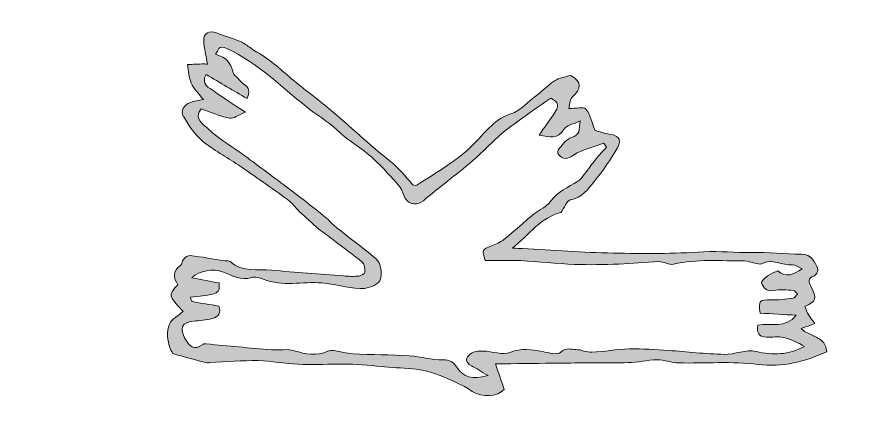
# Model space of a CAD drawing. Header units: inches. Extents: x 2.8 to 15.2, y 2.3 to 21.7.
# Drawn here: x 6.453 to 10.128, y 3.847 to 5.551 of the extents above; entities that cross this region are included whole.
import ezdxf

# ---------------------------------------------------------------- set-up
doc = ezdxf.new("R2010")
doc.units = ezdxf.units.IN
doc.header["$MEASUREMENT"] = 0
doc.layers.add('Layer 1', color=7, linetype='Continuous')

# ---------------------------------------------------------------- blocks, each defined once
blk = doc.blocks.new('block 2')
at = {"layer": 'Layer 1', "lineweight": 0}
blk.add_open_spline([(2.7778, 21.7431), (6.9259, 21.7431), (11.0741, 21.7431), (15.2222, 21.7431), (15.2222, 15.2477), (15.2222, 8.7523), (15.2222, 2.2569), (11.0741, 2.2569), (6.9259, 2.2569), (2.7778, 2.2569), (2.7778, 8.7523), (2.7778, 15.2477), (2.7778, 21.7431)], degree=3, knots=[0, 0, 0, 0, 1, 1, 1, 2, 2, 2, 3, 3, 3, 4, 4, 4, 4], dxfattribs=at)
blk = doc.blocks.new('block 7')
at = {"layer": 'Layer 1', "lineweight": 0}
blk.add_open_spline([(7.271, 5.1874), (7.2492, 5.1828), (7.2312, 5.1814), (7.215, 5.1751), (7.1858, 5.1638), (7.1677, 5.1399), (7.1848, 5.1112), (7.2077, 5.073), (7.2337, 5.0337), (7.2674, 5.0057), (7.3152, 4.9658), (7.3718, 4.9367), (7.4235, 4.9014), (7.4963, 4.8516), (7.5686, 4.801), (7.64, 4.7492), (7.6588, 4.7354), (7.6727, 4.715), (7.6899, 4.6987), (7.7179, 4.6721), (7.7468, 4.6465), (7.7754, 4.6205), (7.7998, 4.6036), (7.8223, 4.5859), (7.845, 4.5685), (7.8862, 4.5372), (7.9288, 4.5074), (7.9681, 4.4738), (7.9776, 4.4656), (7.9799, 4.4451), (7.9791, 4.4305), (7.9788, 4.4242), (7.9628, 4.4145), (7.9532, 4.4137), (7.9302, 4.4115), (7.9067, 4.4126), (7.8836, 4.4143), (7.7791, 4.4223), (7.6746, 4.4297), (7.5703, 4.4399), (7.5088, 4.4459), (7.442, 4.4285), (7.3888, 4.4776), (7.384, 4.482), (7.3728, 4.4792), (7.3647, 4.4805), (7.314, 4.4885), (7.2634, 4.4978), (7.2125, 4.5039), (7.2034, 4.505), (7.191, 4.495), (7.1833, 4.487), (7.1769, 4.4803), (7.1779, 4.4654), (7.171, 4.4606), (7.1353, 4.4354), (7.1394, 4.4057), (7.1594, 4.375), (7.1152, 4.3301), (7.1152, 4.3301), (7.1822, 4.2585), (7.1616, 4.2404), (7.1322, 4.2261), (7.1223, 4.2033), (7.108, 4.1705), (7.1126, 4.1317), (7.1256, 4.0965), (7.1289, 4.0878), (7.1341, 4.0753), (7.1411, 4.0731), (7.1892, 4.0584), (7.238, 4.0458), (7.2868, 4.033), (7.2905, 4.032), (7.2952, 4.0351), (7.2995, 4.0353), (7.3702, 4.0382), (7.4409, 4.0442), (7.5116, 4.0429), (7.5697, 4.0419), (7.6276, 4.029), (7.6858, 4.0271), (7.8011, 4.0234), (7.918, 4.0347), (8.0314, 4.019), (8.1219, 4.0065), (8.2155, 4.0172), (8.3049, 3.9792), (8.3548, 3.958), (8.4043, 3.9378), (8.4495, 3.9084), (8.4926, 3.8804), (8.5591, 3.8834), (8.5895, 3.9167), (8.5767, 3.9543), (8.564, 3.9914), (8.5511, 4.0294), (8.575, 4.0294), (8.5968, 4.0292), (8.6185, 4.0295), (8.7007, 4.0304), (8.7829, 4.0318), (8.8651, 4.0325), (8.9541, 4.0332), (9.0431, 4.0318), (9.132, 4.0342), (9.1747, 4.0353), (9.2172, 4.0461), (9.2598, 4.0466), (9.2908, 4.0469), (9.3217, 4.0336), (9.3528, 4.033), (9.4694, 4.0304), (9.5874, 4.0412), (9.7022, 4.0266), (9.8112, 4.0127), (9.9055, 4.0389), (10.0036, 4.0815), (10.0006, 4.1505), (9.9287, 4.1459), (9.8908, 4.1832), (9.9135, 4.1916), (9.9314, 4.1982), (9.9507, 4.2054), (9.9402, 4.2198), (9.9311, 4.2304), (9.9243, 4.2423), (9.9173, 4.2544), (9.9126, 4.2677), (9.907, 4.2804), (9.9585, 4.3044), (9.9607, 4.3137), (9.9329, 4.3695), (9.9242, 4.3868), (9.9181, 4.405), (9.9469, 4.414), (9.9553, 4.4167), (9.9667, 4.4359), (9.9642, 4.4427), (9.9517, 4.4759), (9.9377, 4.5086), (9.8922, 4.5095), (9.8193, 4.5109), (9.7464, 4.5185), (9.6736, 4.517), (9.6036, 4.5155), (9.5343, 4.5241), (9.4637, 4.5197), (9.332, 4.5115), (9.1996, 4.5117), (9.0676, 4.5145), (8.9347, 4.5172), (8.8019, 4.5273), (8.6691, 4.5341), (8.6568, 4.5347), (8.6446, 4.5352), (8.626, 4.536), (8.6993, 4.5953), (8.7508, 4.6726), (8.8383, 4.6921), (8.8527, 4.7127), (8.8631, 4.7443), (8.8793, 4.7476), (8.9301, 4.7579), (8.9572, 4.795), (8.9851, 4.8292), (9.0226, 4.8753), (9.0561, 4.9253), (9.086, 4.9766), (9.0996, 4.9999), (9.0995, 5.0286), (9.0586, 5.0345), (9.0305, 5.0385), (9.0033, 5.048), (8.9881, 5.0519), (8.9737, 5.0879), (8.967, 5.1223), (8.9474, 5.146), (8.9381, 5.1572), (8.9041, 5.148), (8.8727, 5.148), (8.876, 5.1603), (8.8751, 5.1863), (8.8875, 5.1974), (8.9288, 5.2346), (8.9319, 5.2647), (8.88, 5.2938), (8.858, 5.2865), (8.8308, 5.2829), (8.8102, 5.2693), (8.7755, 5.2463), (8.7454, 5.2164), (8.7124, 5.1905), (8.6833, 5.1677), (8.6559, 5.1366), (8.6225, 5.1266), (8.5509, 5.1054), (8.5091, 5.0471), (8.4638, 5.0002), (8.3877, 4.9216), (8.2959, 4.87), (8.2066, 4.8126), (8.2019, 4.8095), (8.1882, 4.8127), (8.1843, 4.8175), (8.1562, 4.8528), (8.1285, 4.8866), (8.0917, 4.9156), (7.9993, 4.9887), (7.9132, 5.0697), (7.8233, 5.146), (7.7698, 5.1912), (7.713, 5.2325), (7.6592, 5.2774), (7.6061, 5.3217), (7.5564, 5.3703), (7.4941, 5.4023), (7.4878, 5.4054), (7.4829, 5.411), (7.477, 5.4149), (7.4625, 5.4243), (7.4487, 5.4358), (7.4329, 5.4422), (7.3986, 5.456), (7.363, 5.4663), (7.3284, 5.4796), (7.2976, 5.4915), (7.2711, 5.4785), (7.2726, 5.4464), (7.2743, 5.4119), (7.2831, 5.3777), (7.2888, 5.3428), (7.2869, 5.3429), (7.2797, 5.3439), (7.2725, 5.3438), (7.2488, 5.3432), (7.2252, 5.3422), (7.2016, 5.3413), (7.2064, 5.3139), (7.2065, 5.2843), (7.2175, 5.2595), (7.2286, 5.2344), (7.2505, 5.214), (7.271, 5.1874)], degree=3, knots=[0, 0, 0, 0, 1, 1, 1, 2, 2, 2, 3, 3, 3, 4, 4, 4, 5, 5, 5, 6, 6, 6, 7, 7, 7, 8, 8, 8, 9, 9, 9, 10, 10, 10, 11, 11, 11, 12, 12, 12, 13, 13, 13, 14, 14, 14, 15, 15, 15, 16, 16, 16, 17, 17, 17, 18, 18, 18, 19, 19, 19, 20, 20, 20, 21, 21, 21, 22, 22, 22, 23, 23, 23, 24, 24, 24, 25, 25, 25, 26, 26, 26, 27, 27, 27, 28, 28, 28, 29, 29, 29, 30, 30, 30, 31, 31, 31, 32, 32, 32, 33, 33, 33, 34, 34, 34, 35, 35, 35, 36, 36, 36, 37, 37, 37, 38, 38, 38, 39, 39, 39, 40, 40, 40, 41, 41, 41, 42, 42, 42, 43, 43, 43, 44, 44, 44, 45, 45, 45, 46, 46, 46, 47, 47, 47, 48, 48, 48, 49, 49, 49, 50, 50, 50, 51, 51, 51, 52, 52, 52, 53, 53, 53, 54, 54, 54, 55, 55, 55, 56, 56, 56, 57, 57, 57, 58, 58, 58, 59, 59, 59, 60, 60, 60, 61, 61, 61, 62, 62, 62, 63, 63, 63, 64, 64, 64, 65, 65, 65, 66, 66, 66, 67, 67, 67, 68, 68, 68, 69, 69, 69, 70, 70, 70, 71, 71, 71, 72, 72, 72, 73, 73, 73, 74, 74, 74, 75, 75, 75, 76, 76, 76, 77, 77, 77, 78, 78, 78, 79, 79, 79, 80, 80, 80, 81, 81, 81, 81], dxfattribs=at)
blk = doc.blocks.new('block 48')
at = {"layer": 'Layer 1', "lineweight": 0}
blk.add_open_spline([(7.271, 5.1874), (7.2505, 5.214), (7.2286, 5.2344), (7.2175, 5.2595), (7.2065, 5.2843), (7.2064, 5.3139), (7.2016, 5.3413), (7.2252, 5.3422), (7.2488, 5.3432), (7.2725, 5.3438), (7.2797, 5.3439), (7.2869, 5.3429), (7.2888, 5.3428), (7.2831, 5.3777), (7.2743, 5.4119), (7.2726, 5.4464), (7.2711, 5.4785), (7.2976, 5.4915), (7.3284, 5.4796), (7.363, 5.4663), (7.3986, 5.456), (7.4329, 5.4422), (7.4487, 5.4358), (7.4625, 5.4243), (7.477, 5.4149), (7.4829, 5.411), (7.4878, 5.4054), (7.4941, 5.4023), (7.5564, 5.3703), (7.6061, 5.3217), (7.6592, 5.2774), (7.713, 5.2325), (7.7698, 5.1912), (7.8233, 5.146), (7.9132, 5.0697), (7.9993, 4.9887), (8.0917, 4.9156), (8.1285, 4.8866), (8.1562, 4.8528), (8.1843, 4.8175), (8.1882, 4.8127), (8.2019, 4.8095), (8.2066, 4.8126), (8.2959, 4.87), (8.3877, 4.9216), (8.4638, 5.0002), (8.5091, 5.0471), (8.5509, 5.1054), (8.6225, 5.1266), (8.6559, 5.1366), (8.6833, 5.1677), (8.7124, 5.1905), (8.7454, 5.2164), (8.7755, 5.2463), (8.8102, 5.2693), (8.8308, 5.2829), (8.858, 5.2865), (8.88, 5.2938), (8.9319, 5.2647), (8.9288, 5.2346), (8.8875, 5.1974), (8.8751, 5.1863), (8.876, 5.1603), (8.8727, 5.148), (8.9041, 5.148), (8.9381, 5.1572), (8.9474, 5.146), (8.967, 5.1223), (8.9737, 5.0879), (8.9881, 5.0519), (9.0033, 5.048), (9.0305, 5.0385), (9.0586, 5.0345), (9.0995, 5.0286), (9.0996, 4.9999), (9.086, 4.9766), (9.0561, 4.9253), (9.0226, 4.8753), (8.9851, 4.8292), (8.9572, 4.795), (8.9301, 4.7579), (8.8793, 4.7476), (8.8631, 4.7443), (8.8527, 4.7127), (8.8383, 4.6921), (8.7508, 4.6726), (8.6993, 4.5953), (8.626, 4.536), (8.6446, 4.5352), (8.6568, 4.5347), (8.6691, 4.5341), (8.8019, 4.5273), (8.9347, 4.5172), (9.0676, 4.5145), (9.1996, 4.5117), (9.332, 4.5115), (9.4637, 4.5197), (9.5343, 4.5241), (9.6036, 4.5155), (9.6736, 4.517), (9.7464, 4.5185), (9.8193, 4.5109), (9.8922, 4.5095), (9.9377, 4.5086), (9.9517, 4.4759), (9.9642, 4.4427), (9.9667, 4.4359), (9.9553, 4.4167), (9.9469, 4.414), (9.9181, 4.405), (9.9242, 4.3868), (9.9329, 4.3695), (9.9607, 4.3137), (9.9585, 4.3044), (9.907, 4.2804), (9.9126, 4.2677), (9.9173, 4.2544), (9.9243, 4.2423), (9.9311, 4.2304), (9.9402, 4.2198), (9.9507, 4.2054), (9.9314, 4.1982), (9.9135, 4.1916), (9.8908, 4.1832), (9.9287, 4.1459), (10.0006, 4.1505), (10.0036, 4.0815), (9.9055, 4.0389), (9.8112, 4.0127), (9.7022, 4.0266), (9.5874, 4.0412), (9.4694, 4.0304), (9.3528, 4.033), (9.3217, 4.0336), (9.2908, 4.0469), (9.2598, 4.0466), (9.2172, 4.0461), (9.1747, 4.0353), (9.132, 4.0342), (9.0431, 4.0318), (8.9541, 4.0332), (8.8651, 4.0325), (8.7829, 4.0318), (8.7007, 4.0304), (8.6185, 4.0295), (8.5968, 4.0292), (8.575, 4.0294), (8.5511, 4.0294), (8.564, 3.9914), (8.5767, 3.9543), (8.5895, 3.9167), (8.5591, 3.8834), (8.4926, 3.8804), (8.4495, 3.9084), (8.4043, 3.9378), (8.3548, 3.958), (8.3049, 3.9792), (8.2155, 4.0172), (8.1219, 4.0065), (8.0314, 4.019), (7.918, 4.0347), (7.8011, 4.0234), (7.6858, 4.0271), (7.6276, 4.029), (7.5697, 4.0419), (7.5116, 4.0429), (7.4409, 4.0442), (7.3702, 4.0382), (7.2995, 4.0353), (7.2952, 4.0351), (7.2905, 4.032), (7.2868, 4.033), (7.238, 4.0458), (7.1892, 4.0584), (7.1411, 4.0731), (7.1341, 4.0753), (7.1289, 4.0878), (7.1256, 4.0965), (7.1126, 4.1317), (7.108, 4.1705), (7.1223, 4.2033), (7.1322, 4.2261), (7.1616, 4.2404), (7.1822, 4.2585), (7.1152, 4.3301), (7.1152, 4.3301), (7.1594, 4.375), (7.1394, 4.4057), (7.1353, 4.4354), (7.171, 4.4606), (7.1779, 4.4654), (7.1769, 4.4803), (7.1833, 4.487), (7.191, 4.495), (7.2034, 4.505), (7.2125, 4.5039), (7.2634, 4.4978), (7.314, 4.4885), (7.3647, 4.4805), (7.3728, 4.4792), (7.384, 4.482), (7.3888, 4.4776), (7.442, 4.4285), (7.5088, 4.4459), (7.5703, 4.4399), (7.6746, 4.4297), (7.7791, 4.4223), (7.8836, 4.4143), (7.9067, 4.4126), (7.9302, 4.4115), (7.9532, 4.4137), (7.9628, 4.4145), (7.9788, 4.4242), (7.9791, 4.4305), (7.9799, 4.4451), (7.9776, 4.4656), (7.9681, 4.4738), (7.9288, 4.5074), (7.8862, 4.5372), (7.845, 4.5685), (7.8223, 4.5859), (7.7998, 4.6036), (7.7754, 4.6205), (7.7468, 4.6465), (7.7179, 4.6721), (7.6899, 4.6987), (7.6727, 4.715), (7.6588, 4.7354), (7.64, 4.7492), (7.5686, 4.801), (7.4963, 4.8516), (7.4235, 4.9014), (7.3718, 4.9367), (7.3152, 4.9658), (7.2674, 5.0057), (7.2337, 5.0337), (7.2077, 5.073), (7.1848, 5.1112), (7.1677, 5.1399), (7.1858, 5.1638), (7.215, 5.1751), (7.2312, 5.1814), (7.2492, 5.1828), (7.271, 5.1874)], degree=3, knots=[0, 0, 0, 0, 1, 1, 1, 2, 2, 2, 3, 3, 3, 4, 4, 4, 5, 5, 5, 6, 6, 6, 7, 7, 7, 8, 8, 8, 9, 9, 9, 10, 10, 10, 11, 11, 11, 12, 12, 12, 13, 13, 13, 14, 14, 14, 15, 15, 15, 16, 16, 16, 17, 17, 17, 18, 18, 18, 19, 19, 19, 20, 20, 20, 21, 21, 21, 22, 22, 22, 23, 23, 23, 24, 24, 24, 25, 25, 25, 26, 26, 26, 27, 27, 27, 28, 28, 28, 29, 29, 29, 30, 30, 30, 31, 31, 31, 32, 32, 32, 33, 33, 33, 34, 34, 34, 35, 35, 35, 36, 36, 36, 37, 37, 37, 38, 38, 38, 39, 39, 39, 40, 40, 40, 41, 41, 41, 42, 42, 42, 43, 43, 43, 44, 44, 44, 45, 45, 45, 46, 46, 46, 47, 47, 47, 48, 48, 48, 49, 49, 49, 50, 50, 50, 51, 51, 51, 52, 52, 52, 53, 53, 53, 54, 54, 54, 55, 55, 55, 56, 56, 56, 57, 57, 57, 58, 58, 58, 59, 59, 59, 60, 60, 60, 61, 61, 61, 62, 62, 62, 63, 63, 63, 64, 64, 64, 65, 65, 65, 66, 66, 66, 67, 67, 67, 68, 68, 68, 69, 69, 69, 70, 70, 70, 71, 71, 71, 72, 72, 72, 73, 73, 73, 74, 74, 74, 75, 75, 75, 76, 76, 76, 77, 77, 77, 78, 78, 78, 79, 79, 79, 80, 80, 80, 81, 81, 81, 81], dxfattribs=at)
blk = doc.blocks.new('block 49')
at = {"layer": 'Layer 1', "lineweight": 0}
blk.add_open_spline([(7.261, 5.1463), (7.2257, 5.1011), (7.2751, 5.0769), (7.2918, 5.0598), (7.3319, 5.0188), (7.3845, 4.9899), (7.4318, 4.9559), (7.4542, 4.9398), (7.4762, 4.9232), (7.4983, 4.9068), (7.5649, 4.857), (7.6318, 4.8077), (7.698, 4.7573), (7.7366, 4.7279), (7.7743, 4.6972), (7.8119, 4.6664), (7.8238, 4.6567), (7.8329, 4.6435), (7.8449, 4.634), (7.9054, 4.5859), (7.9673, 4.5396), (8.027, 4.4906), (8.0514, 4.4706), (8.0604, 4.4033), (8.0371, 4.384), (8.0166, 4.3671), (7.983, 4.3573), (7.9561, 4.359), (7.9003, 4.3624), (7.8454, 4.3792), (7.7896, 4.3838), (7.7044, 4.3908), (7.6173, 4.3659), (7.5334, 4.4006), (7.5181, 4.4069), (7.4978, 4.4117), (7.4829, 4.407), (7.4343, 4.3917), (7.3959, 4.4173), (7.3549, 4.4329), (7.3185, 4.4468), (7.2497, 4.438), (7.2207, 4.4067), (7.2643, 4.3982), (7.3021, 4.3908), (7.3397, 4.3835), (7.3434, 4.3361), (7.3434, 4.3361), (7.2148, 4.3207), (7.2173, 4.3138), (7.2186, 4.3025), (7.222, 4.3019), (7.2603, 4.2944), (7.2989, 4.2886), (7.338, 4.2823), (7.3523, 4.2523), (7.3358, 4.2347), (7.3098, 4.2276), (7.2832, 4.2203), (7.2549, 4.2189), (7.2271, 4.2162), (7.1774, 4.2114), (7.1654, 4.1857), (7.1887, 4.1433), (7.209, 4.1065), (7.2287, 4.0826), (7.2707, 4.1157), (7.2734, 4.1179), (7.2792, 4.1165), (7.2836, 4.1161), (7.3789, 4.1076), (7.4742, 4.0983), (7.5696, 4.0905), (7.6028, 4.0878), (7.6385, 4.0961), (7.6691, 4.0865), (7.7195, 4.0708), (7.7671, 4.0617), (7.817, 4.0838), (7.8243, 4.087), (7.8335, 4.0888), (7.8413, 4.0876), (7.8697, 4.0834), (7.8977, 4.0746), (7.9261, 4.0731), (8.0089, 4.0689), (8.0919, 4.0691), (8.1746, 4.064), (8.2234, 4.061), (8.2719, 4.0459), (8.3205, 4.0465), (8.3518, 4.0469), (8.3665, 4.0381), (8.3824, 4.0139), (8.4126, 3.9682), (8.4465, 3.9586), (8.5187, 3.9771), (8.4882, 3.9955), (8.4678, 4.0097), (8.4457, 4.0206), (8.4153, 4.0355), (8.4221, 4.058), (8.4398, 4.0717), (8.454, 4.0828), (8.4779, 4.0854), (8.4974, 4.0851), (8.5372, 4.0844), (8.5824, 4.0657), (8.6153, 4.0791), (8.6655, 4.0997), (8.709, 4.0916), (8.7566, 4.0828), (8.784, 4.0777), (8.8247, 4.0663), (8.8379, 4.0794), (8.8617, 4.1032), (8.8833, 4.0912), (8.9046, 4.0915), (8.9274, 4.0919), (8.9505, 4.0784), (8.9731, 4.0795), (9.0281, 4.0822), (9.0828, 4.0931), (9.1377, 4.0945), (9.1948, 4.096), (9.252, 4.0912), (9.3091, 4.0875), (9.3906, 4.0821), (9.472, 4.0721), (9.5536, 4.0703), (9.6002, 4.0693), (9.6501, 4.0935), (9.6932, 4.0835), (9.7676, 4.0663), (9.8353, 4.0671), (9.9059, 4.1051), (9.8767, 4.1223), (9.8462, 4.1368), (9.814, 4.1442), (9.7902, 4.1496), (9.7643, 4.1451), (9.7394, 4.146), (9.7042, 4.1473), (9.6956, 4.1677), (9.7012, 4.1988), (9.7592, 4.2074), (9.8226, 4.1834), (9.8693, 4.242), (9.8163, 4.2451), (9.7634, 4.2482), (9.7111, 4.2512), (9.7045, 4.3086), (9.7075, 4.3103), (9.7593, 4.3091), (9.7913, 4.3083), (9.8236, 4.3123), (9.8555, 4.3166), (9.8628, 4.3176), (9.8688, 4.3284), (9.8754, 4.3347), (9.8694, 4.3404), (9.8637, 4.3508), (9.8575, 4.3512), (9.828, 4.3529), (9.7975, 4.356), (9.7689, 4.3507), (9.7375, 4.3448), (9.7246, 4.3632), (9.7177, 4.3842), (9.7153, 4.3913), (9.735, 4.408), (9.7471, 4.4168), (9.7593, 4.4256), (9.7746, 4.4301), (9.7891, 4.4367), (9.8244, 4.4043), (9.8573, 4.4213), (9.8951, 4.4453), (9.8788, 4.4529), (9.8656, 4.4648), (9.8543, 4.4633), (9.8082, 4.4572), (9.7638, 4.4949), (9.7169, 4.467), (9.7102, 4.463), (9.6973, 4.4689), (9.6874, 4.4709), (9.6725, 4.4738), (9.6577, 4.4799), (9.6429, 4.48), (9.539, 4.4802), (9.435, 4.4894), (9.3318, 4.4656), (9.3119, 4.4609), (9.2878, 4.4778), (9.2659, 4.4773), (9.2077, 4.4757), (9.1497, 4.4686), (9.0915, 4.4665), (9.0268, 4.4641), (8.962, 4.4624), (8.8974, 4.465), (8.8188, 4.4681), (8.7404, 4.4775), (8.6618, 4.4814), (8.6097, 4.484), (8.5573, 4.4819), (8.5059, 4.4819), (8.4921, 4.5299), (8.4924, 4.5292), (8.5335, 4.5461), (8.553, 4.5541), (8.5737, 4.562), (8.5898, 4.575), (8.6348, 4.6113), (8.6771, 4.6509), (8.7217, 4.6878), (8.7439, 4.7062), (8.7753, 4.7169), (8.7909, 4.7392), (8.8223, 4.7842), (8.8692, 4.8034), (8.9128, 4.8295), (8.924, 4.8363), (8.9322, 4.8486), (8.9405, 4.8593), (8.9581, 4.8818), (8.9742, 4.9055), (8.9922, 4.9277), (9.0065, 4.9454), (9.0226, 4.9616), (9.0379, 4.9784), (9.0341, 4.9843), (9.0303, 4.9902), (9.0264, 4.9961), (8.9922, 4.9844), (8.9576, 4.9739), (8.9241, 4.9605), (8.9042, 4.9525), (8.8871, 4.9369), (8.867, 4.9302), (8.8455, 4.9231), (8.8154, 4.9506), (8.826, 4.9654), (8.8418, 4.9874), (8.8616, 5.014), (8.885, 5.0213), (8.9206, 5.0324), (8.9193, 5.0538), (8.9221, 5.0944), (8.892, 5.0794), (8.8616, 5.0742), (8.8507, 5.0568), (8.8239, 5.0145), (8.791, 5.0215), (8.7428, 5.0321), (8.7656, 5.0648), (8.7846, 5.0926), (8.8042, 5.1199), (8.8332, 5.1604), (8.8295, 5.1765), (8.7932, 5.1935), (8.7255, 5.1455), (8.659, 5.1025), (8.5973, 5.0533), (8.5457, 5.0121), (8.5007, 4.9626), (8.4511, 4.9188), (8.4146, 4.8866), (8.3754, 4.8575), (8.3375, 4.827), (8.3032, 4.7995), (8.2683, 4.7726), (8.235, 4.744), (8.2131, 4.7252), (8.1754, 4.7254), (8.1582, 4.7502), (8.1465, 4.767), (8.1442, 4.791), (8.1312, 4.8062), (8.0951, 4.8482), (8.057, 4.889), (8.0169, 4.9273), (7.9669, 4.975), (7.9046, 5.0072), (7.8544, 5.0558), (7.8151, 5.0939), (7.7655, 5.1211), (7.7225, 5.1556), (7.6109, 5.2453), (7.5103, 5.3482), (7.3762, 5.4097), (7.3306, 5.4306), (7.34, 5.4015), (7.3239, 5.3866), (7.3761, 5.3678), (7.3862, 5.3551), (7.4032, 5.3023), (7.4067, 5.2915), (7.4211, 5.2848), (7.4276, 5.2743), (7.4418, 5.2512), (7.4904, 5.2465), (7.4621, 5.1919), (7.4031, 5.2267), (7.345, 5.2609), (7.2827, 5.2976), (7.2587, 5.2527), (7.2966, 5.2403), (7.3181, 5.2243), (7.3583, 5.1945), (7.4013, 5.1683), (7.4554, 5.1325), (7.4234, 5.1195), (7.4029, 5.1029), (7.3863, 5.1061), (7.3454, 5.1141), (7.3062, 5.1311), (7.261, 5.1463)], degree=3, knots=[0, 0, 0, 0, 1, 1, 1, 2, 2, 2, 3, 3, 3, 4, 4, 4, 5, 5, 5, 6, 6, 6, 7, 7, 7, 8, 8, 8, 9, 9, 9, 10, 10, 10, 11, 11, 11, 12, 12, 12, 13, 13, 13, 14, 14, 14, 15, 15, 15, 16, 16, 16, 17, 17, 17, 18, 18, 18, 19, 19, 19, 20, 20, 20, 21, 21, 21, 22, 22, 22, 23, 23, 23, 24, 24, 24, 25, 25, 25, 26, 26, 26, 27, 27, 27, 28, 28, 28, 29, 29, 29, 30, 30, 30, 31, 31, 31, 32, 32, 32, 33, 33, 33, 34, 34, 34, 35, 35, 35, 36, 36, 36, 37, 37, 37, 38, 38, 38, 39, 39, 39, 40, 40, 40, 41, 41, 41, 42, 42, 42, 43, 43, 43, 44, 44, 44, 45, 45, 45, 46, 46, 46, 47, 47, 47, 48, 48, 48, 49, 49, 49, 50, 50, 50, 51, 51, 51, 52, 52, 52, 53, 53, 53, 54, 54, 54, 55, 55, 55, 56, 56, 56, 57, 57, 57, 58, 58, 58, 59, 59, 59, 60, 60, 60, 61, 61, 61, 62, 62, 62, 63, 63, 63, 64, 64, 64, 65, 65, 65, 66, 66, 66, 67, 67, 67, 68, 68, 68, 69, 69, 69, 70, 70, 70, 71, 71, 71, 72, 72, 72, 73, 73, 73, 74, 74, 74, 75, 75, 75, 76, 76, 76, 77, 77, 77, 78, 78, 78, 79, 79, 79, 80, 80, 80, 81, 81, 81, 82, 82, 82, 83, 83, 83, 84, 84, 84, 85, 85, 85, 86, 86, 86, 87, 87, 87, 88, 88, 88, 89, 89, 89, 90, 90, 90, 91, 91, 91, 92, 92, 92, 93, 93, 93, 94, 94, 94, 95, 95, 95, 96, 96, 96, 97, 97, 97, 98, 98, 98, 99, 99, 99, 100, 100, 100, 101, 101, 101, 102, 102, 102, 103, 103, 103, 104, 104, 104, 105, 105, 105, 106, 106, 106, 106], dxfattribs=at)
blk = doc.blocks.new('block 50')
at = {"layer": 'Layer 1', "true_color": 0xffffff}
h = blk.add_hatch(color=7, dxfattribs=at)
h.dxf.hatch_style = 2
edge = h.paths.add_edge_path()
edge.add_spline(control_points=[(7.271, 5.1874), (7.2505, 5.214), (7.2286, 5.2344), (7.2175, 5.2595), (7.2065, 5.2843), (7.2064, 5.3139), (7.2016, 5.3413), (7.2252, 5.3422), (7.2488, 5.3432), (7.2725, 5.3438), (7.2797, 5.3439), (7.2869, 5.3429), (7.2888, 5.3428), (7.2831, 5.3777), (7.2743, 5.4119), (7.2726, 5.4464), (7.2711, 5.4785), (7.2976, 5.4915), (7.3284, 5.4796), (7.363, 5.4663), (7.3986, 5.456), (7.4329, 5.4422), (7.4487, 5.4358), (7.4625, 5.4243), (7.477, 5.4149), (7.4829, 5.411), (7.4878, 5.4054), (7.4941, 5.4023), (7.5564, 5.3703), (7.6061, 5.3217), (7.6592, 5.2774), (7.713, 5.2325), (7.7698, 5.1912), (7.8233, 5.146), (7.9132, 5.0697), (7.9993, 4.9887), (8.0917, 4.9156), (8.1285, 4.8866), (8.1562, 4.8528), (8.1843, 4.8175), (8.1882, 4.8127), (8.2019, 4.8095), (8.2066, 4.8126), (8.2959, 4.87), (8.3877, 4.9216), (8.4638, 5.0002), (8.5091, 5.0471), (8.5509, 5.1054), (8.6225, 5.1266), (8.6559, 5.1366), (8.6833, 5.1677), (8.7124, 5.1905), (8.7454, 5.2164), (8.7755, 5.2463), (8.8102, 5.2693), (8.8308, 5.2829), (8.858, 5.2865), (8.88, 5.2938), (8.9319, 5.2647), (8.9288, 5.2346), (8.8875, 5.1974), (8.8751, 5.1863), (8.876, 5.1603), (8.8727, 5.148), (8.9041, 5.148), (8.9381, 5.1572), (8.9474, 5.146), (8.967, 5.1223), (8.9737, 5.0879), (8.9881, 5.0519), (9.0033, 5.048), (9.0305, 5.0385), (9.0586, 5.0345), (9.0995, 5.0286), (9.0996, 4.9999), (9.086, 4.9766), (9.0561, 4.9253), (9.0226, 4.8753), (8.9851, 4.8292), (8.9572, 4.795), (8.9301, 4.7579), (8.8793, 4.7476), (8.8631, 4.7443), (8.8527, 4.7127), (8.8383, 4.6921), (8.7508, 4.6726), (8.6993, 4.5953), (8.626, 4.536), (8.6446, 4.5352), (8.6568, 4.5347), (8.6691, 4.5341), (8.8019, 4.5273), (8.9347, 4.5172), (9.0676, 4.5145), (9.1996, 4.5117), (9.332, 4.5115), (9.4637, 4.5197), (9.5343, 4.5241), (9.6036, 4.5155), (9.6736, 4.517), (9.7464, 4.5185), (9.8193, 4.5109), (9.8922, 4.5095), (9.9377, 4.5086), (9.9517, 4.4759), (9.9642, 4.4427), (9.9667, 4.4359), (9.9553, 4.4167), (9.9469, 4.414), (9.9181, 4.405), (9.9242, 4.3868), (9.9329, 4.3695), (9.9607, 4.3137), (9.9585, 4.3044), (9.907, 4.2804), (9.9126, 4.2677), (9.9173, 4.2544), (9.9243, 4.2423), (9.9311, 4.2304), (9.9402, 4.2198), (9.9507, 4.2054), (9.9314, 4.1982), (9.9135, 4.1916), (9.8908, 4.1832), (9.9287, 4.1459), (10.0006, 4.1505), (10.0036, 4.0815), (9.9055, 4.0389), (9.8112, 4.0127), (9.7022, 4.0266), (9.5874, 4.0412), (9.4694, 4.0304), (9.3528, 4.033), (9.3217, 4.0336), (9.2908, 4.0469), (9.2598, 4.0466), (9.2172, 4.0461), (9.1747, 4.0353), (9.132, 4.0342), (9.0431, 4.0318), (8.9541, 4.0332), (8.8651, 4.0325), (8.7829, 4.0318), (8.7007, 4.0304), (8.6185, 4.0295), (8.5968, 4.0292), (8.575, 4.0294), (8.5511, 4.0294), (8.564, 3.9914), (8.5767, 3.9543), (8.5895, 3.9167), (8.5591, 3.8834), (8.4926, 3.8804), (8.4495, 3.9084), (8.4043, 3.9378), (8.3548, 3.958), (8.3049, 3.9792), (8.2155, 4.0172), (8.1219, 4.0065), (8.0314, 4.019), (7.918, 4.0347), (7.8011, 4.0234), (7.6858, 4.0271), (7.6276, 4.029), (7.5697, 4.0419), (7.5116, 4.0429), (7.4409, 4.0442), (7.3702, 4.0382), (7.2995, 4.0353), (7.2952, 4.0351), (7.2905, 4.032), (7.2868, 4.033), (7.238, 4.0458), (7.1892, 4.0584), (7.1411, 4.0731), (7.1341, 4.0753), (7.1289, 4.0878), (7.1256, 4.0965), (7.1126, 4.1317), (7.108, 4.1705), (7.1223, 4.2033), (7.1322, 4.2261), (7.1616, 4.2404), (7.1822, 4.2585), (7.1152, 4.3301), (7.1152, 4.3301), (7.1594, 4.375), (7.1394, 4.4057), (7.1353, 4.4354), (7.171, 4.4606), (7.1779, 4.4654), (7.1769, 4.4803), (7.1833, 4.487), (7.191, 4.495), (7.2034, 4.505), (7.2125, 4.5039), (7.2634, 4.4978), (7.314, 4.4885), (7.3647, 4.4805), (7.3728, 4.4792), (7.384, 4.482), (7.3888, 4.4776), (7.442, 4.4285), (7.5088, 4.4459), (7.5703, 4.4399), (7.6746, 4.4297), (7.7791, 4.4223), (7.8836, 4.4143), (7.9067, 4.4126), (7.9302, 4.4115), (7.9532, 4.4137), (7.9628, 4.4145), (7.9788, 4.4242), (7.9791, 4.4305), (7.9799, 4.4451), (7.9776, 4.4656), (7.9681, 4.4738), (7.9288, 4.5074), (7.8862, 4.5372), (7.845, 4.5685), (7.8223, 4.5859), (7.7998, 4.6036), (7.7754, 4.6205), (7.7468, 4.6465), (7.7179, 4.6721), (7.6899, 4.6987), (7.6727, 4.715), (7.6588, 4.7354), (7.64, 4.7492), (7.5686, 4.801), (7.4963, 4.8516), (7.4235, 4.9014), (7.3718, 4.9367), (7.3152, 4.9658), (7.2674, 5.0057), (7.2337, 5.0337), (7.2077, 5.073), (7.1848, 5.1112), (7.1677, 5.1399), (7.1858, 5.1638), (7.215, 5.1751), (7.2312, 5.1814), (7.2492, 5.1828), (7.271, 5.1874)], knot_values=[0, 0, 0, 0, 1, 1, 1, 2, 2, 2, 3, 3, 3, 4, 4, 4, 5, 5, 5, 6, 6, 6, 7, 7, 7, 8, 8, 8, 9, 9, 9, 10, 10, 10, 11, 11, 11, 12, 12, 12, 13, 13, 13, 14, 14, 14, 15, 15, 15, 16, 16, 16, 17, 17, 17, 18, 18, 18, 19, 19, 19, 20, 20, 20, 21, 21, 21, 22, 22, 22, 23, 23, 23, 24, 24, 24, 25, 25, 25, 26, 26, 26, 27, 27, 27, 28, 28, 28, 29, 29, 29, 30, 30, 30, 31, 31, 31, 32, 32, 32, 33, 33, 33, 34, 34, 34, 35, 35, 35, 36, 36, 36, 37, 37, 37, 38, 38, 38, 39, 39, 39, 40, 40, 40, 41, 41, 41, 42, 42, 42, 43, 43, 43, 44, 44, 44, 45, 45, 45, 46, 46, 46, 47, 47, 47, 48, 48, 48, 49, 49, 49, 50, 50, 50, 51, 51, 51, 52, 52, 52, 53, 53, 53, 54, 54, 54, 55, 55, 55, 56, 56, 56, 57, 57, 57, 58, 58, 58, 59, 59, 59, 60, 60, 60, 61, 61, 61, 62, 62, 62, 63, 63, 63, 64, 64, 64, 65, 65, 65, 66, 66, 66, 67, 67, 67, 68, 68, 68, 69, 69, 69, 70, 70, 70, 71, 71, 71, 72, 72, 72, 73, 73, 73, 74, 74, 74, 75, 75, 75, 76, 76, 76, 77, 77, 77, 78, 78, 78, 79, 79, 79, 80, 80, 80, 81, 81, 81, 81], degree=3, periodic=1)
edge = h.paths.add_edge_path()
edge.add_spline(control_points=[(7.261, 5.1463), (7.2257, 5.1011), (7.2751, 5.0769), (7.2918, 5.0598), (7.3319, 5.0188), (7.3845, 4.9899), (7.4318, 4.9559), (7.4542, 4.9398), (7.4762, 4.9232), (7.4983, 4.9068), (7.5649, 4.857), (7.6318, 4.8077), (7.698, 4.7573), (7.7366, 4.7279), (7.7743, 4.6972), (7.8119, 4.6664), (7.8238, 4.6567), (7.8329, 4.6435), (7.8449, 4.634), (7.9054, 4.5859), (7.9673, 4.5396), (8.027, 4.4906), (8.0514, 4.4706), (8.0604, 4.4033), (8.0371, 4.384), (8.0166, 4.3671), (7.983, 4.3573), (7.9561, 4.359), (7.9003, 4.3624), (7.8454, 4.3792), (7.7896, 4.3838), (7.7044, 4.3908), (7.6173, 4.3659), (7.5334, 4.4006), (7.5181, 4.4069), (7.4978, 4.4117), (7.4829, 4.407), (7.4343, 4.3917), (7.3959, 4.4173), (7.3549, 4.4329), (7.3185, 4.4468), (7.2497, 4.438), (7.2207, 4.4067), (7.2643, 4.3982), (7.3021, 4.3908), (7.3397, 4.3835), (7.3434, 4.3361), (7.3434, 4.3361), (7.2148, 4.3207), (7.2173, 4.3138), (7.2186, 4.3025), (7.222, 4.3019), (7.2603, 4.2944), (7.2989, 4.2886), (7.338, 4.2823), (7.3523, 4.2523), (7.3358, 4.2347), (7.3098, 4.2276), (7.2832, 4.2203), (7.2549, 4.2189), (7.2271, 4.2162), (7.1774, 4.2114), (7.1654, 4.1857), (7.1887, 4.1433), (7.209, 4.1065), (7.2287, 4.0826), (7.2707, 4.1157), (7.2734, 4.1179), (7.2792, 4.1165), (7.2836, 4.1161), (7.3789, 4.1076), (7.4742, 4.0983), (7.5696, 4.0905), (7.6028, 4.0878), (7.6385, 4.0961), (7.6691, 4.0865), (7.7195, 4.0708), (7.7671, 4.0617), (7.817, 4.0838), (7.8243, 4.087), (7.8335, 4.0888), (7.8413, 4.0876), (7.8697, 4.0834), (7.8977, 4.0746), (7.9261, 4.0731), (8.0089, 4.0689), (8.0919, 4.0691), (8.1746, 4.064), (8.2234, 4.061), (8.2719, 4.0459), (8.3205, 4.0465), (8.3518, 4.0469), (8.3665, 4.0381), (8.3824, 4.0139), (8.4126, 3.9682), (8.4465, 3.9586), (8.5187, 3.9771), (8.4882, 3.9955), (8.4678, 4.0097), (8.4457, 4.0206), (8.4153, 4.0355), (8.4221, 4.058), (8.4398, 4.0717), (8.454, 4.0828), (8.4779, 4.0854), (8.4974, 4.0851), (8.5372, 4.0844), (8.5824, 4.0657), (8.6153, 4.0791), (8.6655, 4.0997), (8.709, 4.0916), (8.7566, 4.0828), (8.784, 4.0777), (8.8247, 4.0663), (8.8379, 4.0794), (8.8617, 4.1032), (8.8833, 4.0912), (8.9046, 4.0915), (8.9274, 4.0919), (8.9505, 4.0784), (8.9731, 4.0795), (9.0281, 4.0822), (9.0828, 4.0931), (9.1377, 4.0945), (9.1948, 4.096), (9.252, 4.0912), (9.3091, 4.0875), (9.3906, 4.0821), (9.472, 4.0721), (9.5536, 4.0703), (9.6002, 4.0693), (9.6501, 4.0935), (9.6932, 4.0835), (9.7676, 4.0663), (9.8353, 4.0671), (9.9059, 4.1051), (9.8767, 4.1223), (9.8462, 4.1368), (9.814, 4.1442), (9.7902, 4.1496), (9.7643, 4.1451), (9.7394, 4.146), (9.7042, 4.1473), (9.6956, 4.1677), (9.7012, 4.1988), (9.7592, 4.2074), (9.8226, 4.1834), (9.8693, 4.242), (9.8163, 4.2451), (9.7634, 4.2482), (9.7111, 4.2512), (9.7045, 4.3086), (9.7075, 4.3103), (9.7593, 4.3091), (9.7913, 4.3083), (9.8236, 4.3123), (9.8555, 4.3166), (9.8628, 4.3176), (9.8688, 4.3284), (9.8754, 4.3347), (9.8694, 4.3404), (9.8637, 4.3508), (9.8575, 4.3512), (9.828, 4.3529), (9.7975, 4.356), (9.7689, 4.3507), (9.7375, 4.3448), (9.7246, 4.3632), (9.7177, 4.3842), (9.7153, 4.3913), (9.735, 4.408), (9.7471, 4.4168), (9.7593, 4.4256), (9.7746, 4.4301), (9.7891, 4.4367), (9.8244, 4.4043), (9.8573, 4.4213), (9.8951, 4.4453), (9.8788, 4.4529), (9.8656, 4.4648), (9.8543, 4.4633), (9.8082, 4.4572), (9.7638, 4.4949), (9.7169, 4.467), (9.7102, 4.463), (9.6973, 4.4689), (9.6874, 4.4709), (9.6725, 4.4738), (9.6577, 4.4799), (9.6429, 4.48), (9.539, 4.4802), (9.435, 4.4894), (9.3318, 4.4656), (9.3119, 4.4609), (9.2878, 4.4778), (9.2659, 4.4773), (9.2077, 4.4757), (9.1497, 4.4686), (9.0915, 4.4665), (9.0268, 4.4641), (8.962, 4.4624), (8.8974, 4.465), (8.8188, 4.4681), (8.7404, 4.4775), (8.6618, 4.4814), (8.6097, 4.484), (8.5573, 4.4819), (8.5059, 4.4819), (8.4921, 4.5299), (8.4924, 4.5292), (8.5335, 4.5461), (8.553, 4.5541), (8.5737, 4.562), (8.5898, 4.575), (8.6348, 4.6113), (8.6771, 4.6509), (8.7217, 4.6878), (8.7439, 4.7062), (8.7753, 4.7169), (8.7909, 4.7392), (8.8223, 4.7842), (8.8692, 4.8034), (8.9128, 4.8295), (8.924, 4.8363), (8.9322, 4.8486), (8.9405, 4.8593), (8.9581, 4.8818), (8.9742, 4.9055), (8.9922, 4.9277), (9.0065, 4.9454), (9.0226, 4.9616), (9.0379, 4.9784), (9.0341, 4.9843), (9.0303, 4.9902), (9.0264, 4.9961), (8.9922, 4.9844), (8.9576, 4.9739), (8.9241, 4.9605), (8.9042, 4.9525), (8.8871, 4.9369), (8.867, 4.9302), (8.8455, 4.9231), (8.8154, 4.9506), (8.826, 4.9654), (8.8418, 4.9874), (8.8616, 5.014), (8.885, 5.0213), (8.9206, 5.0324), (8.9193, 5.0538), (8.9221, 5.0944), (8.892, 5.0794), (8.8616, 5.0742), (8.8507, 5.0568), (8.8239, 5.0145), (8.791, 5.0215), (8.7428, 5.0321), (8.7656, 5.0648), (8.7846, 5.0926), (8.8042, 5.1199), (8.8332, 5.1604), (8.8295, 5.1765), (8.7932, 5.1935), (8.7255, 5.1455), (8.659, 5.1025), (8.5973, 5.0533), (8.5457, 5.0121), (8.5007, 4.9626), (8.4511, 4.9188), (8.4146, 4.8866), (8.3754, 4.8575), (8.3375, 4.827), (8.3032, 4.7995), (8.2683, 4.7726), (8.235, 4.744), (8.2131, 4.7252), (8.1754, 4.7254), (8.1582, 4.7502), (8.1465, 4.767), (8.1442, 4.791), (8.1312, 4.8062), (8.0951, 4.8482), (8.057, 4.889), (8.0169, 4.9273), (7.9669, 4.975), (7.9046, 5.0072), (7.8544, 5.0558), (7.8151, 5.0939), (7.7655, 5.1211), (7.7225, 5.1556), (7.6109, 5.2453), (7.5103, 5.3482), (7.3762, 5.4097), (7.3306, 5.4306), (7.34, 5.4015), (7.3239, 5.3866), (7.3761, 5.3678), (7.3862, 5.3551), (7.4032, 5.3023), (7.4067, 5.2915), (7.4211, 5.2848), (7.4276, 5.2743), (7.4418, 5.2512), (7.4904, 5.2465), (7.4621, 5.1919), (7.4031, 5.2267), (7.345, 5.2609), (7.2827, 5.2976), (7.2587, 5.2527), (7.2966, 5.2403), (7.3181, 5.2243), (7.3583, 5.1945), (7.4013, 5.1683), (7.4554, 5.1325), (7.4234, 5.1195), (7.4029, 5.1029), (7.3863, 5.1061), (7.3454, 5.1141), (7.3062, 5.1311), (7.261, 5.1463)], knot_values=[0, 0, 0, 0, 1, 1, 1, 2, 2, 2, 3, 3, 3, 4, 4, 4, 5, 5, 5, 6, 6, 6, 7, 7, 7, 8, 8, 8, 9, 9, 9, 10, 10, 10, 11, 11, 11, 12, 12, 12, 13, 13, 13, 14, 14, 14, 15, 15, 15, 16, 16, 16, 17, 17, 17, 18, 18, 18, 19, 19, 19, 20, 20, 20, 21, 21, 21, 22, 22, 22, 23, 23, 23, 24, 24, 24, 25, 25, 25, 26, 26, 26, 27, 27, 27, 28, 28, 28, 29, 29, 29, 30, 30, 30, 31, 31, 31, 32, 32, 32, 33, 33, 33, 34, 34, 34, 35, 35, 35, 36, 36, 36, 37, 37, 37, 38, 38, 38, 39, 39, 39, 40, 40, 40, 41, 41, 41, 42, 42, 42, 43, 43, 43, 44, 44, 44, 45, 45, 45, 46, 46, 46, 47, 47, 47, 48, 48, 48, 49, 49, 49, 50, 50, 50, 51, 51, 51, 52, 52, 52, 53, 53, 53, 54, 54, 54, 55, 55, 55, 56, 56, 56, 57, 57, 57, 58, 58, 58, 59, 59, 59, 60, 60, 60, 61, 61, 61, 62, 62, 62, 63, 63, 63, 64, 64, 64, 65, 65, 65, 66, 66, 66, 67, 67, 67, 68, 68, 68, 69, 69, 69, 70, 70, 70, 71, 71, 71, 72, 72, 72, 73, 73, 73, 74, 74, 74, 75, 75, 75, 76, 76, 76, 77, 77, 77, 78, 78, 78, 79, 79, 79, 80, 80, 80, 81, 81, 81, 82, 82, 82, 83, 83, 83, 84, 84, 84, 85, 85, 85, 86, 86, 86, 87, 87, 87, 88, 88, 88, 89, 89, 89, 90, 90, 90, 91, 91, 91, 92, 92, 92, 93, 93, 93, 94, 94, 94, 95, 95, 95, 96, 96, 96, 97, 97, 97, 98, 98, 98, 99, 99, 99, 100, 100, 100, 101, 101, 101, 102, 102, 102, 103, 103, 103, 104, 104, 104, 105, 105, 105, 106, 106, 106, 106], degree=3, periodic=1)
at = {"layer": 'Layer 1', "lineweight": 0}
for points, knots in [([(7.271, 5.1874), (7.2505, 5.214), (7.2286, 5.2344), (7.2175, 5.2595), (7.2065, 5.2843), (7.2064, 5.3139), (7.2016, 5.3413), (7.2252, 5.3422), (7.2488, 5.3432), (7.2725, 5.3438), (7.2797, 5.3439), (7.2869, 5.3429), (7.2888, 5.3428), (7.2831, 5.3777), (7.2743, 5.4119), (7.2726, 5.4464), (7.2711, 5.4785), (7.2976, 5.4915), (7.3284, 5.4796), (7.363, 5.4663), (7.3986, 5.456), (7.4329, 5.4422), (7.4487, 5.4358), (7.4625, 5.4243), (7.477, 5.4149), (7.4829, 5.411), (7.4878, 5.4054), (7.4941, 5.4023), (7.5564, 5.3703), (7.6061, 5.3217), (7.6592, 5.2774), (7.713, 5.2325), (7.7698, 5.1912), (7.8233, 5.146), (7.9132, 5.0697), (7.9993, 4.9887), (8.0917, 4.9156), (8.1285, 4.8866), (8.1562, 4.8528), (8.1843, 4.8175), (8.1882, 4.8127), (8.2019, 4.8095), (8.2066, 4.8126), (8.2959, 4.87), (8.3877, 4.9216), (8.4638, 5.0002), (8.5091, 5.0471), (8.5509, 5.1054), (8.6225, 5.1266), (8.6559, 5.1366), (8.6833, 5.1677), (8.7124, 5.1905), (8.7454, 5.2164), (8.7755, 5.2463), (8.8102, 5.2693), (8.8308, 5.2829), (8.858, 5.2865), (8.88, 5.2938), (8.9319, 5.2647), (8.9288, 5.2346), (8.8875, 5.1974), (8.8751, 5.1863), (8.876, 5.1603), (8.8727, 5.148), (8.9041, 5.148), (8.9381, 5.1572), (8.9474, 5.146), (8.967, 5.1223), (8.9737, 5.0879), (8.9881, 5.0519), (9.0033, 5.048), (9.0305, 5.0385), (9.0586, 5.0345), (9.0995, 5.0286), (9.0996, 4.9999), (9.086, 4.9766), (9.0561, 4.9253), (9.0226, 4.8753), (8.9851, 4.8292), (8.9572, 4.795), (8.9301, 4.7579), (8.8793, 4.7476), (8.8631, 4.7443), (8.8527, 4.7127), (8.8383, 4.6921), (8.7508, 4.6726), (8.6993, 4.5953), (8.626, 4.536), (8.6446, 4.5352), (8.6568, 4.5347), (8.6691, 4.5341), (8.8019, 4.5273), (8.9347, 4.5172), (9.0676, 4.5145), (9.1996, 4.5117), (9.332, 4.5115), (9.4637, 4.5197), (9.5343, 4.5241), (9.6036, 4.5155), (9.6736, 4.517), (9.7464, 4.5185), (9.8193, 4.5109), (9.8922, 4.5095), (9.9377, 4.5086), (9.9517, 4.4759), (9.9642, 4.4427), (9.9667, 4.4359), (9.9553, 4.4167), (9.9469, 4.414), (9.9181, 4.405), (9.9242, 4.3868), (9.9329, 4.3695), (9.9607, 4.3137), (9.9585, 4.3044), (9.907, 4.2804), (9.9126, 4.2677), (9.9173, 4.2544), (9.9243, 4.2423), (9.9311, 4.2304), (9.9402, 4.2198), (9.9507, 4.2054), (9.9314, 4.1982), (9.9135, 4.1916), (9.8908, 4.1832), (9.9287, 4.1459), (10.0006, 4.1505), (10.0036, 4.0815), (9.9055, 4.0389), (9.8112, 4.0127), (9.7022, 4.0266), (9.5874, 4.0412), (9.4694, 4.0304), (9.3528, 4.033), (9.3217, 4.0336), (9.2908, 4.0469), (9.2598, 4.0466), (9.2172, 4.0461), (9.1747, 4.0353), (9.132, 4.0342), (9.0431, 4.0318), (8.9541, 4.0332), (8.8651, 4.0325), (8.7829, 4.0318), (8.7007, 4.0304), (8.6185, 4.0295), (8.5968, 4.0292), (8.575, 4.0294), (8.5511, 4.0294), (8.564, 3.9914), (8.5767, 3.9543), (8.5895, 3.9167), (8.5591, 3.8834), (8.4926, 3.8804), (8.4495, 3.9084), (8.4043, 3.9378), (8.3548, 3.958), (8.3049, 3.9792), (8.2155, 4.0172), (8.1219, 4.0065), (8.0314, 4.019), (7.918, 4.0347), (7.8011, 4.0234), (7.6858, 4.0271), (7.6276, 4.029), (7.5697, 4.0419), (7.5116, 4.0429), (7.4409, 4.0442), (7.3702, 4.0382), (7.2995, 4.0353), (7.2952, 4.0351), (7.2905, 4.032), (7.2868, 4.033), (7.238, 4.0458), (7.1892, 4.0584), (7.1411, 4.0731), (7.1341, 4.0753), (7.1289, 4.0878), (7.1256, 4.0965), (7.1126, 4.1317), (7.108, 4.1705), (7.1223, 4.2033), (7.1322, 4.2261), (7.1616, 4.2404), (7.1822, 4.2585), (7.1152, 4.3301), (7.1152, 4.3301), (7.1594, 4.375), (7.1394, 4.4057), (7.1353, 4.4354), (7.171, 4.4606), (7.1779, 4.4654), (7.1769, 4.4803), (7.1833, 4.487), (7.191, 4.495), (7.2034, 4.505), (7.2125, 4.5039), (7.2634, 4.4978), (7.314, 4.4885), (7.3647, 4.4805), (7.3728, 4.4792), (7.384, 4.482), (7.3888, 4.4776), (7.442, 4.4285), (7.5088, 4.4459), (7.5703, 4.4399), (7.6746, 4.4297), (7.7791, 4.4223), (7.8836, 4.4143), (7.9067, 4.4126), (7.9302, 4.4115), (7.9532, 4.4137), (7.9628, 4.4145), (7.9788, 4.4242), (7.9791, 4.4305), (7.9799, 4.4451), (7.9776, 4.4656), (7.9681, 4.4738), (7.9288, 4.5074), (7.8862, 4.5372), (7.845, 4.5685), (7.8223, 4.5859), (7.7998, 4.6036), (7.7754, 4.6205), (7.7468, 4.6465), (7.7179, 4.6721), (7.6899, 4.6987), (7.6727, 4.715), (7.6588, 4.7354), (7.64, 4.7492), (7.5686, 4.801), (7.4963, 4.8516), (7.4235, 4.9014), (7.3718, 4.9367), (7.3152, 4.9658), (7.2674, 5.0057), (7.2337, 5.0337), (7.2077, 5.073), (7.1848, 5.1112), (7.1677, 5.1399), (7.1858, 5.1638), (7.215, 5.1751), (7.2312, 5.1814), (7.2492, 5.1828), (7.271, 5.1874)], [0, 0, 0, 0, 1, 1, 1, 2, 2, 2, 3, 3, 3, 4, 4, 4, 5, 5, 5, 6, 6, 6, 7, 7, 7, 8, 8, 8, 9, 9, 9, 10, 10, 10, 11, 11, 11, 12, 12, 12, 13, 13, 13, 14, 14, 14, 15, 15, 15, 16, 16, 16, 17, 17, 17, 18, 18, 18, 19, 19, 19, 20, 20, 20, 21, 21, 21, 22, 22, 22, 23, 23, 23, 24, 24, 24, 25, 25, 25, 26, 26, 26, 27, 27, 27, 28, 28, 28, 29, 29, 29, 30, 30, 30, 31, 31, 31, 32, 32, 32, 33, 33, 33, 34, 34, 34, 35, 35, 35, 36, 36, 36, 37, 37, 37, 38, 38, 38, 39, 39, 39, 40, 40, 40, 41, 41, 41, 42, 42, 42, 43, 43, 43, 44, 44, 44, 45, 45, 45, 46, 46, 46, 47, 47, 47, 48, 48, 48, 49, 49, 49, 50, 50, 50, 51, 51, 51, 52, 52, 52, 53, 53, 53, 54, 54, 54, 55, 55, 55, 56, 56, 56, 57, 57, 57, 58, 58, 58, 59, 59, 59, 60, 60, 60, 61, 61, 61, 62, 62, 62, 63, 63, 63, 64, 64, 64, 65, 65, 65, 66, 66, 66, 67, 67, 67, 68, 68, 68, 69, 69, 69, 70, 70, 70, 71, 71, 71, 72, 72, 72, 73, 73, 73, 74, 74, 74, 75, 75, 75, 76, 76, 76, 77, 77, 77, 78, 78, 78, 79, 79, 79, 80, 80, 80, 81, 81, 81, 81]), ([(7.261, 5.1463), (7.2257, 5.1011), (7.2751, 5.0769), (7.2918, 5.0598), (7.3319, 5.0188), (7.3845, 4.9899), (7.4318, 4.9559), (7.4542, 4.9398), (7.4762, 4.9232), (7.4983, 4.9068), (7.5649, 4.857), (7.6318, 4.8077), (7.698, 4.7573), (7.7366, 4.7279), (7.7743, 4.6972), (7.8119, 4.6664), (7.8238, 4.6567), (7.8329, 4.6435), (7.8449, 4.634), (7.9054, 4.5859), (7.9673, 4.5396), (8.027, 4.4906), (8.0514, 4.4706), (8.0604, 4.4033), (8.0371, 4.384), (8.0166, 4.3671), (7.983, 4.3573), (7.9561, 4.359), (7.9003, 4.3624), (7.8454, 4.3792), (7.7896, 4.3838), (7.7044, 4.3908), (7.6173, 4.3659), (7.5334, 4.4006), (7.5181, 4.4069), (7.4978, 4.4117), (7.4829, 4.407), (7.4343, 4.3917), (7.3959, 4.4173), (7.3549, 4.4329), (7.3185, 4.4468), (7.2497, 4.438), (7.2207, 4.4067), (7.2643, 4.3982), (7.3021, 4.3908), (7.3397, 4.3835), (7.3434, 4.3361), (7.3434, 4.3361), (7.2148, 4.3207), (7.2173, 4.3138), (7.2186, 4.3025), (7.222, 4.3019), (7.2603, 4.2944), (7.2989, 4.2886), (7.338, 4.2823), (7.3523, 4.2523), (7.3358, 4.2347), (7.3098, 4.2276), (7.2832, 4.2203), (7.2549, 4.2189), (7.2271, 4.2162), (7.1774, 4.2114), (7.1654, 4.1857), (7.1887, 4.1433), (7.209, 4.1065), (7.2287, 4.0826), (7.2707, 4.1157), (7.2734, 4.1179), (7.2792, 4.1165), (7.2836, 4.1161), (7.3789, 4.1076), (7.4742, 4.0983), (7.5696, 4.0905), (7.6028, 4.0878), (7.6385, 4.0961), (7.6691, 4.0865), (7.7195, 4.0708), (7.7671, 4.0617), (7.817, 4.0838), (7.8243, 4.087), (7.8335, 4.0888), (7.8413, 4.0876), (7.8697, 4.0834), (7.8977, 4.0746), (7.9261, 4.0731), (8.0089, 4.0689), (8.0919, 4.0691), (8.1746, 4.064), (8.2234, 4.061), (8.2719, 4.0459), (8.3205, 4.0465), (8.3518, 4.0469), (8.3665, 4.0381), (8.3824, 4.0139), (8.4126, 3.9682), (8.4465, 3.9586), (8.5187, 3.9771), (8.4882, 3.9955), (8.4678, 4.0097), (8.4457, 4.0206), (8.4153, 4.0355), (8.4221, 4.058), (8.4398, 4.0717), (8.454, 4.0828), (8.4779, 4.0854), (8.4974, 4.0851), (8.5372, 4.0844), (8.5824, 4.0657), (8.6153, 4.0791), (8.6655, 4.0997), (8.709, 4.0916), (8.7566, 4.0828), (8.784, 4.0777), (8.8247, 4.0663), (8.8379, 4.0794), (8.8617, 4.1032), (8.8833, 4.0912), (8.9046, 4.0915), (8.9274, 4.0919), (8.9505, 4.0784), (8.9731, 4.0795), (9.0281, 4.0822), (9.0828, 4.0931), (9.1377, 4.0945), (9.1948, 4.096), (9.252, 4.0912), (9.3091, 4.0875), (9.3906, 4.0821), (9.472, 4.0721), (9.5536, 4.0703), (9.6002, 4.0693), (9.6501, 4.0935), (9.6932, 4.0835), (9.7676, 4.0663), (9.8353, 4.0671), (9.9059, 4.1051), (9.8767, 4.1223), (9.8462, 4.1368), (9.814, 4.1442), (9.7902, 4.1496), (9.7643, 4.1451), (9.7394, 4.146), (9.7042, 4.1473), (9.6956, 4.1677), (9.7012, 4.1988), (9.7592, 4.2074), (9.8226, 4.1834), (9.8693, 4.242), (9.8163, 4.2451), (9.7634, 4.2482), (9.7111, 4.2512), (9.7045, 4.3086), (9.7075, 4.3103), (9.7593, 4.3091), (9.7913, 4.3083), (9.8236, 4.3123), (9.8555, 4.3166), (9.8628, 4.3176), (9.8688, 4.3284), (9.8754, 4.3347), (9.8694, 4.3404), (9.8637, 4.3508), (9.8575, 4.3512), (9.828, 4.3529), (9.7975, 4.356), (9.7689, 4.3507), (9.7375, 4.3448), (9.7246, 4.3632), (9.7177, 4.3842), (9.7153, 4.3913), (9.735, 4.408), (9.7471, 4.4168), (9.7593, 4.4256), (9.7746, 4.4301), (9.7891, 4.4367), (9.8244, 4.4043), (9.8573, 4.4213), (9.8951, 4.4453), (9.8788, 4.4529), (9.8656, 4.4648), (9.8543, 4.4633), (9.8082, 4.4572), (9.7638, 4.4949), (9.7169, 4.467), (9.7102, 4.463), (9.6973, 4.4689), (9.6874, 4.4709), (9.6725, 4.4738), (9.6577, 4.4799), (9.6429, 4.48), (9.539, 4.4802), (9.435, 4.4894), (9.3318, 4.4656), (9.3119, 4.4609), (9.2878, 4.4778), (9.2659, 4.4773), (9.2077, 4.4757), (9.1497, 4.4686), (9.0915, 4.4665), (9.0268, 4.4641), (8.962, 4.4624), (8.8974, 4.465), (8.8188, 4.4681), (8.7404, 4.4775), (8.6618, 4.4814), (8.6097, 4.484), (8.5573, 4.4819), (8.5059, 4.4819), (8.4921, 4.5299), (8.4924, 4.5292), (8.5335, 4.5461), (8.553, 4.5541), (8.5737, 4.562), (8.5898, 4.575), (8.6348, 4.6113), (8.6771, 4.6509), (8.7217, 4.6878), (8.7439, 4.7062), (8.7753, 4.7169), (8.7909, 4.7392), (8.8223, 4.7842), (8.8692, 4.8034), (8.9128, 4.8295), (8.924, 4.8363), (8.9322, 4.8486), (8.9405, 4.8593), (8.9581, 4.8818), (8.9742, 4.9055), (8.9922, 4.9277), (9.0065, 4.9454), (9.0226, 4.9616), (9.0379, 4.9784), (9.0341, 4.9843), (9.0303, 4.9902), (9.0264, 4.9961), (8.9922, 4.9844), (8.9576, 4.9739), (8.9241, 4.9605), (8.9042, 4.9525), (8.8871, 4.9369), (8.867, 4.9302), (8.8455, 4.9231), (8.8154, 4.9506), (8.826, 4.9654), (8.8418, 4.9874), (8.8616, 5.014), (8.885, 5.0213), (8.9206, 5.0324), (8.9193, 5.0538), (8.9221, 5.0944), (8.892, 5.0794), (8.8616, 5.0742), (8.8507, 5.0568), (8.8239, 5.0145), (8.791, 5.0215), (8.7428, 5.0321), (8.7656, 5.0648), (8.7846, 5.0926), (8.8042, 5.1199), (8.8332, 5.1604), (8.8295, 5.1765), (8.7932, 5.1935), (8.7255, 5.1455), (8.659, 5.1025), (8.5973, 5.0533), (8.5457, 5.0121), (8.5007, 4.9626), (8.4511, 4.9188), (8.4146, 4.8866), (8.3754, 4.8575), (8.3375, 4.827), (8.3032, 4.7995), (8.2683, 4.7726), (8.235, 4.744), (8.2131, 4.7252), (8.1754, 4.7254), (8.1582, 4.7502), (8.1465, 4.767), (8.1442, 4.791), (8.1312, 4.8062), (8.0951, 4.8482), (8.057, 4.889), (8.0169, 4.9273), (7.9669, 4.975), (7.9046, 5.0072), (7.8544, 5.0558), (7.8151, 5.0939), (7.7655, 5.1211), (7.7225, 5.1556), (7.6109, 5.2453), (7.5103, 5.3482), (7.3762, 5.4097), (7.3306, 5.4306), (7.34, 5.4015), (7.3239, 5.3866), (7.3761, 5.3678), (7.3862, 5.3551), (7.4032, 5.3023), (7.4067, 5.2915), (7.4211, 5.2848), (7.4276, 5.2743), (7.4418, 5.2512), (7.4904, 5.2465), (7.4621, 5.1919), (7.4031, 5.2267), (7.345, 5.2609), (7.2827, 5.2976), (7.2587, 5.2527), (7.2966, 5.2403), (7.3181, 5.2243), (7.3583, 5.1945), (7.4013, 5.1683), (7.4554, 5.1325), (7.4234, 5.1195), (7.4029, 5.1029), (7.3863, 5.1061), (7.3454, 5.1141), (7.3062, 5.1311), (7.261, 5.1463)], [0, 0, 0, 0, 1, 1, 1, 2, 2, 2, 3, 3, 3, 4, 4, 4, 5, 5, 5, 6, 6, 6, 7, 7, 7, 8, 8, 8, 9, 9, 9, 10, 10, 10, 11, 11, 11, 12, 12, 12, 13, 13, 13, 14, 14, 14, 15, 15, 15, 16, 16, 16, 17, 17, 17, 18, 18, 18, 19, 19, 19, 20, 20, 20, 21, 21, 21, 22, 22, 22, 23, 23, 23, 24, 24, 24, 25, 25, 25, 26, 26, 26, 27, 27, 27, 28, 28, 28, 29, 29, 29, 30, 30, 30, 31, 31, 31, 32, 32, 32, 33, 33, 33, 34, 34, 34, 35, 35, 35, 36, 36, 36, 37, 37, 37, 38, 38, 38, 39, 39, 39, 40, 40, 40, 41, 41, 41, 42, 42, 42, 43, 43, 43, 44, 44, 44, 45, 45, 45, 46, 46, 46, 47, 47, 47, 48, 48, 48, 49, 49, 49, 50, 50, 50, 51, 51, 51, 52, 52, 52, 53, 53, 53, 54, 54, 54, 55, 55, 55, 56, 56, 56, 57, 57, 57, 58, 58, 58, 59, 59, 59, 60, 60, 60, 61, 61, 61, 62, 62, 62, 63, 63, 63, 64, 64, 64, 65, 65, 65, 66, 66, 66, 67, 67, 67, 68, 68, 68, 69, 69, 69, 70, 70, 70, 71, 71, 71, 72, 72, 72, 73, 73, 73, 74, 74, 74, 75, 75, 75, 76, 76, 76, 77, 77, 77, 78, 78, 78, 79, 79, 79, 80, 80, 80, 81, 81, 81, 82, 82, 82, 83, 83, 83, 84, 84, 84, 85, 85, 85, 86, 86, 86, 87, 87, 87, 88, 88, 88, 89, 89, 89, 90, 90, 90, 91, 91, 91, 92, 92, 92, 93, 93, 93, 94, 94, 94, 95, 95, 95, 96, 96, 96, 97, 97, 97, 98, 98, 98, 99, 99, 99, 100, 100, 100, 101, 101, 101, 102, 102, 102, 103, 103, 103, 104, 104, 104, 105, 105, 105, 106, 106, 106, 106])]:
    blk.add_open_spline(points, degree=3, knots=knots, dxfattribs=at)

msp = doc.modelspace()

# ---------------------------------------------------------------- block references
at = {"layer": 'Layer 1'}
for name in ['block 2', 'block 7', 'block 48', 'block 50', 'block 49']:
    msp.add_blockref(name, (0, 0), dxfattribs=at)

doc.saveas('drawing.dxf')
